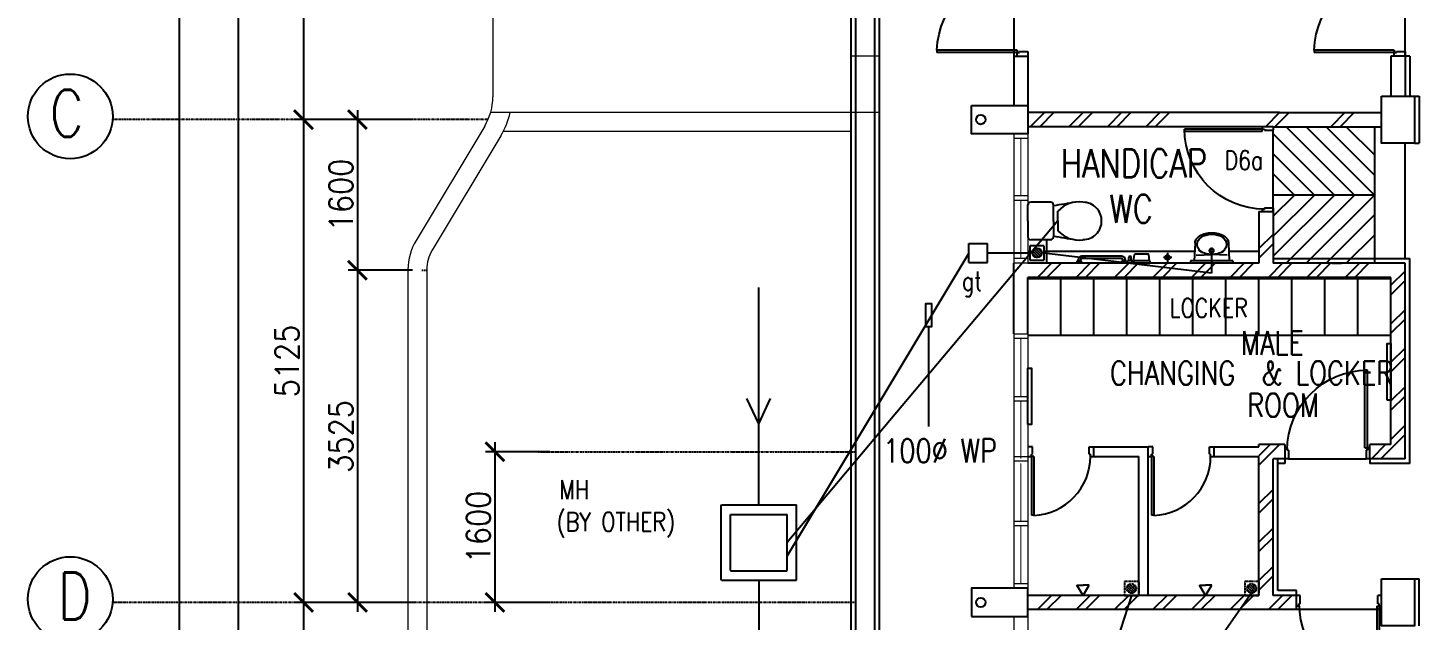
# Model space of a CAD drawing. Header units: inches. Extents: x 3 to 80340, y 5 to 56379.
# Drawn here: x 3 to 14760, y 30381 to 36670 of the extents above; entities that cross this region are included whole.
import ezdxf

# ---------------------------------------------------------------- set-up
doc = ezdxf.new("R2010")
doc.units = ezdxf.units.IN
doc.header["$MEASUREMENT"] = 0
doc.linetypes.add('DASHDOT', pattern=[1, 0.5, -0.25, 0, -0.25])
doc.linetypes.add('HIDDEN', pattern=[0.375, 0.25, -0.125])
doc.layers.get('DEFPOINTS').update_dxf_attribs({"color": 8})
for name, color, linetype in [('-G.T', 52, 'Continuous'), ('-MH', 130, 'Continuous'), ('-WP', 50, 'Continuous'), ('COL', 8, 'Continuous'), ('CW', 3, 'Continuous'), ('Dimension', 8, 'Continuous'), ('DR', 8, 'Continuous'), ('DTEXT', 8, 'Continuous'), ('FL', 8, 'Continuous'), ('FURN', 8, 'Continuous'), ('GRID', 8, 'DASHDOT'), ('LEG-T', 8, 'Continuous'), ('LINE', 8, 'Continuous'), ('R25', 8, 'Continuous'), ('ROOF', 8, 'Continuous'), ('SP', 220, 'Continuous'), ('SPEC', 8, 'Continuous'), ('TEXT', 8, 'Continuous'), ('WALL', 8, 'Continuous'), ('WIN', 8, 'Continuous')]:
    doc.layers.add(name, color=color, linetype=linetype)
doc.layers.add('area', color=8, linetype='Continuous', lineweight=20)
doc.layers.add('glass clad', color=8, linetype='Continuous', lineweight=15)
doc.styles.add('E', font='ROMANS.SHX', dxfattribs={"width": 0.9})
doc.styles.add('ROMANS', font='swissk.ttf')
doc.styles.add('STYLE1', font='ROMANS.SHX', dxfattribs={"width": 0.8})
doc.dimstyles.new('LEADER', dxfattribs={"dimscale": 100, "dimtxt": 2, "dimasz": 2, "dimexe": 1, "dimexo": 1, "dimgap": 0.5, "dimtad": 0, "dimdec": 0, "dimzin": 0, "dimdsep": 46, "dimtxsty": 'ROMANS', "dimcen": 0, "dimdle": 1, "dimclrd": 1, "dimclre": 255, "dimadec": 0, "dimazin": 0, "dimtfac": 1, "dimtdec": 0, "dimtofl": 0, "dimtmove": 2, "dimatfit": 3, "dimfxl": 0, "dimtolj": 1, "dimtzin": 0, "dimarcsym": 0})

# ---------------------------------------------------------------- blocks, each defined once
blk = doc.blocks.new('ELLIPSE')
blk.add_circle((0.5, 0.5), 0.5)
blk = doc.blocks.new('P', base_point=(9.169, 7.42))
for radius in [0.0407, 0.0315]:
    blk.add_circle((9.166, 7.418), radius)
blk = doc.blocks.new('BASIN-2')
for p, q in [((310, 0), (-310, 0)), ((-295, -314), (-310, 0)), ((-273, -104), (0, -114)), ((273, -104), (0, -114)), ((295, -314), (310, 0))]:
    blk.add_line(p, q)
for centre, radius, start, end in [((-23, -400), 294, 122.1574, 135.5873), ((-176, -156), 5.79, 327.2315, 125.5458), ((176, -156), 5.79, 54.4542, 212.7685), ((23, -400), 294, 44.4127, 57.8426), ((-163, -315), 132, 179.4957, 205.0103), ((-102, -268), 208, 209.5959, 236.4372), ((-7, -98), 402, 238.6027, 271.0363), ((7, -98), 402, 268.9637, 301.3973), ((102, -268), 208, 303.5628, 330.4041), ((163, -315), 132, 334.9897, 0.5043)]:
    blk.add_arc(centre, radius, start, end)
for name, p, xscale, yscale, zscale in [('ELLIPSE', (261, -473), -521.326566894229, 358.7639225105095, 521.3265668942295), ('P', (0, -180), 1000, 1000, 1000)]:
    blk.add_blockref(name, p, dxfattribs=dict(xscale=xscale, yscale=yscale, zscale=zscale))
blk = doc.blocks.new('DR900')
at = {"layer": 'DR'}
for p, q in [((25, 940), (50, 940)), ((25, 115), (25, 940)), ((50, 115), (50, 940)), ((0, 115), (25, 115)), ((0, 0), (38, 0)), ((50, 115), (25, 115)), ((25, 115), (25, 90)), ((25, 90), (38, 90)), ((38, 90), (38, 0)), ((862, 90), (875, 90)), ((862, 90), (862, 0)), ((862, 0), (900, 0)), ((875, 115), (900, 115)), ((875, 115), (875, 90))]:
    blk.add_line(p, q, dxfattribs=at)
blk.add_arc((25, 90), 850, 0, 90, dxfattribs=at)
blk = doc.blocks.new('_ArchTick')
at = {"color": 0, "linetype": 'ByBlock', "const_width": 0.15}
blk.add_lwpolyline([(-0.5, -0.5), (0.5, 0.5)], dxfattribs=at)
blk = doc.blocks.new('*D92')
at = {"layer": 'DEFPOINTS', "color": 0}
for p in [(1612, 47195), (4163, 47195), (4163, 10195)]:
    blk.add_point(p, dxfattribs=at)
at = {"layer": 'Dimension', "color": 7, "lineweight": -2}
for p, q in [((1612, 10095), (1612, 47295)), ((4063, 47195), (1512, 47195)), ((4063, 10195), (1512, 10195))]:
    blk.add_line(p, q, dxfattribs=at)
at = {"layer": 'Dimension', "color": 7, "lineweight": -2, "xscale": 200, "yscale": 200, "zscale": 200}
for p, rotation in [((1612, 47195), 90), ((1612, 10195), 270)]:
    blk.add_blockref('_ArchTick', p, dxfattribs=dict(at, rotation=rotation))
at = {"layer": 'Dimension', "color": 7, "insert": (1437, 28695), "char_height": 250, "attachment_point": 5, "rotation": 90, "style": 'E'}
blk.add_mtext('\\A1;37000', dxfattribs=at)
blk = doc.blocks.new('D1800')
at = {"layer": 'R25'}
for p, q in [((37, 115), (37, 965)), ((62, 115), (62, 965)), ((1738, 115), (1738, 965)), ((1763, 115), (1763, 965)), ((0, 115), (37, 115)), ((62, 115), (37, 115)), ((37, 115), (37, 90)), ((37, 90), (50, 90)), ((50, 90), (50, 0)), ((1738, 115), (1763, 115)), ((1750, 90), (1750, 0)), ((1763, 90), (1750, 90)), ((1800, 115), (1763, 115)), ((1763, 115), (1763, 90))]:
    blk.add_line(p, q, dxfattribs=at)
for centre, start, end in [((35, 100), 359.3259, 88.2263), ((1765, 100), 91.7737, 180.6741)]:
    blk.add_arc(centre, 865, start, end, dxfattribs=at)
at = {"layer": 'WIN'}
for p, q in [((62, 965), (37, 965)), ((1738, 965), (1763, 965)), ((50, 0), (0, 0)), ((1750, 0), (1800, 0))]:
    blk.add_line(p, q, dxfattribs=at)
blk = doc.blocks.new('*D106')
at = {"layer": 'DEFPOINTS', "color": 0}
for p in [(4183, 42195), (2233, 15195), (4183, 15195)]:
    blk.add_point(p, dxfattribs=at)
at = {"layer": 'Dimension', "color": 7, "lineweight": -2}
for p, q in [((2233, 42295), (2233, 15095)), ((4083, 42195), (2133, 42195)), ((4083, 15195), (2133, 15195))]:
    blk.add_line(p, q, dxfattribs=at)
at = {"layer": 'Dimension', "color": 7, "lineweight": -2, "xscale": 200, "yscale": 200, "zscale": 200}
for p, rotation in [((2233, 42195), 90), ((2233, 15195), 270)]:
    blk.add_blockref('_ArchTick', p, dxfattribs=dict(at, rotation=rotation))
at = {"layer": 'Dimension', "color": 7, "insert": (2058, 28695), "char_height": 250, "attachment_point": 5, "rotation": 90, "style": 'E'}
blk.add_mtext('\\A1;27000', dxfattribs=at)
blk = doc.blocks.new('*D108')
at = {"layer": 'DEFPOINTS', "color": 0}
for p in [(4183, 42195), (2927, 35695), (4183, 35695)]:
    blk.add_point(p, dxfattribs=at)
at = {"layer": 'Dimension', "color": 7, "lineweight": -2}
for p, q in [((2927, 42295), (2927, 35595)), ((4083, 42195), (2827, 42195)), ((4083, 35695), (2827, 35695))]:
    blk.add_line(p, q, dxfattribs=at)
at = {"layer": 'Dimension', "color": 7, "lineweight": -2, "xscale": 200, "yscale": 200, "zscale": 200}
for p, rotation in [((2927, 42195), 90), ((2927, 35695), 270)]:
    blk.add_blockref('_ArchTick', p, dxfattribs=dict(at, rotation=rotation))
at = {"layer": 'Dimension', "color": 7, "insert": (2752, 38945), "char_height": 250, "attachment_point": 5, "rotation": 90, "style": 'E'}
blk.add_mtext('\\A1;6500', dxfattribs=at)
blk = doc.blocks.new('*D111')
at = {"layer": 'DEFPOINTS', "color": 0}
for p in [(4183, 35695), (2927, 30570), (4183, 30570)]:
    blk.add_point(p, dxfattribs=at)
at = {"layer": 'Dimension', "color": 7, "lineweight": -2}
for p, q in [((2927, 35795), (2927, 30470)), ((4083, 35695), (2827, 35695)), ((4083, 30570), (2827, 30570))]:
    blk.add_line(p, q, dxfattribs=at)
at = {"layer": 'Dimension', "color": 7, "lineweight": -2, "xscale": 200, "yscale": 200, "zscale": 200}
for p, rotation in [((2927, 35695), 90), ((2927, 30570), 270)]:
    blk.add_blockref('_ArchTick', p, dxfattribs=dict(at, rotation=rotation))
at = {"layer": 'Dimension', "color": 7, "insert": (2752, 33132), "char_height": 250, "attachment_point": 5, "rotation": 90, "style": 'E'}
blk.add_mtext('\\A1;5125', dxfattribs=at)
blk = doc.blocks.new('*D112')
at = {"layer": 'DEFPOINTS', "color": 0}
for p in [(4183, 30570), (2927, 25445), (4183, 25445)]:
    blk.add_point(p, dxfattribs=at)
at = {"layer": 'Dimension', "color": 7, "lineweight": -2}
for p, q in [((4083, 30570), (2827, 30570)), ((2927, 30670), (2927, 25345)), ((4083, 25445), (2827, 25445))]:
    blk.add_line(p, q, dxfattribs=at)
at = {"layer": 'Dimension', "color": 7, "lineweight": -2, "xscale": 200, "yscale": 200, "zscale": 200}
for p, rotation in [((2927, 30570), 90), ((2927, 25445), 270)]:
    blk.add_blockref('_ArchTick', p, dxfattribs=dict(at, rotation=rotation))
at = {"layer": 'Dimension', "color": 7, "insert": (2752, 28007), "char_height": 250, "attachment_point": 5, "rotation": 90, "style": 'E'}
blk.add_mtext('\\A1;5125', dxfattribs=at)
blk = doc.blocks.new('*D119')
at = {"layer": 'DEFPOINTS', "color": 0}
for p in [(4183, 35695), (3499, 34095), (4183, 34095)]:
    blk.add_point(p, dxfattribs=at)
at = {"layer": 'Dimension', "color": 7, "lineweight": -2}
for p, q in [((3499, 35795), (3499, 33995)), ((4083, 35695), (3399, 35695)), ((4083, 34095), (3399, 34095))]:
    blk.add_line(p, q, dxfattribs=at)
at = {"layer": 'Dimension', "color": 7, "lineweight": -2, "xscale": 200, "yscale": 200, "zscale": 200}
for p, rotation in [((3499, 35695), 90), ((3499, 34095), 270)]:
    blk.add_blockref('_ArchTick', p, dxfattribs=dict(at, rotation=rotation))
at = {"layer": 'Dimension', "color": 7, "insert": (3324, 34895), "char_height": 250, "attachment_point": 5, "rotation": 90, "style": 'E'}
blk.add_mtext('\\A1;1600', dxfattribs=at)
blk = doc.blocks.new('*D120')
at = {"layer": 'DEFPOINTS', "color": 0}
for p in [(4183, 34095), (3499, 30570), (4183, 30570)]:
    blk.add_point(p, dxfattribs=at)
at = {"layer": 'Dimension', "color": 7, "lineweight": -2}
for p, q in [((4083, 34095), (3399, 34095)), ((3499, 34195), (3499, 30470)), ((4083, 30570), (3399, 30570))]:
    blk.add_line(p, q, dxfattribs=at)
at = {"layer": 'Dimension', "color": 7, "lineweight": -2, "xscale": 200, "yscale": 200, "zscale": 200}
for p, rotation in [((3499, 34095), 90), ((3499, 30570), 270)]:
    blk.add_blockref('_ArchTick', p, dxfattribs=dict(at, rotation=rotation))
at = {"layer": 'Dimension', "color": 7, "insert": (3324, 32332), "char_height": 250, "attachment_point": 5, "rotation": 90, "style": 'E'}
blk.add_mtext('\\A1;3525', dxfattribs=at)
blk = doc.blocks.new('WC-CAP-P')
for p, q in [((-84, 0), (-254, 0)), ((-85, 0), (85, 0)), ((-284, -240), (-284, -30)), ((115, -240), (115, -30)), ((-84, -270), (-254, -270)), ((-85, -270), (85, -270)), ((-274, -318), (-274, -318)), ((-84, -318), (-190, -318)), ((-85, -318), (21, -318)), ((105, -318), (105, -318))]:
    blk.add_line(p, q)
for centre, radius, start, end in [((-254, -30), 30, 90, 180), ((85, -30), 30, 0, 90), ((-254, -240), 30, 180, 270), ((23685, -4344), 24274, 170.3368, 170.8989), ((-23854, -4344), 24274, 9.1011, 9.6632), ((85, -240), 30, 270, 0), ((10, -540), 297, 131.7688, 188.3441), ((-179, -540), 297, 351.6559, 48.2312), ((-86, -585), 197, 179.5169, 271.0268), ((-83, -585), 197, 268.9732, 0.4831)]:
    blk.add_arc(centre, radius, start, end)
blk = doc.blocks.new('*D137')
at = {"layer": 'DEFPOINTS', "color": 0}
for p in [(5640, 32170), (4957, 30570), (5640, 30570)]:
    blk.add_point(p, dxfattribs=at)
at = {"layer": 'Dimension', "color": 7, "lineweight": -2}
for p, q in [((4957, 32270), (4957, 30470)), ((5540, 32170), (4857, 32170)), ((5540, 30570), (4857, 30570))]:
    blk.add_line(p, q, dxfattribs=at)
at = {"layer": 'Dimension', "color": 7, "lineweight": -2, "xscale": 200, "yscale": 200, "zscale": 200}
for p, rotation in [((4957, 32170), 90), ((4957, 30570), 270)]:
    blk.add_blockref('_ArchTick', p, dxfattribs=dict(at, rotation=rotation))
at = {"layer": 'Dimension', "color": 7, "insert": (4782, 31370), "char_height": 250, "attachment_point": 5, "rotation": 90, "style": 'E'}
blk.add_mtext('\\A1;1600', dxfattribs=at)
blk = doc.blocks.new('A$C349A0691')
at = {"layer": 'DR'}
for p, q in [((100, 700), (0, 700)), ((75, 650), (0, 650)), ((100, 663), (75, 663)), ((75, 650), (75, 663)), ((100, 663), (100, 700)), ((0, 50), (0, 0)), ((75, 50), (0, 50)), ((75, 37), (75, 50)), ((100, 37), (75, 37)), ((100, 62), (725, 62)), ((100, 62), (100, 37)), ((100, 0), (100, 37)), ((100, 37), (725, 37)), ((725, 62), (725, 37))]:
    blk.add_line(p, q, dxfattribs=at)
blk.add_lwpolyline([(0, 650), (0, 700)], dxfattribs=at)
blk.add_arc((100, 37), 626, 2.2901, 90, dxfattribs=at)

msp = doc.modelspace()

# ---------------------------------------------------------------- linework, layer by layer
at = {"layer": '-G.T'}
for p, q in [((9982.9, 34378.5), (10182.9, 34378.5)), ((9982.9, 34178.5), (9982.9, 34378.5)), ((10182.9, 34178.5), (10182.9, 34378.5)), ((9982.9, 34178.5), (10182.9, 34178.5))]:
    msp.add_line(p, q, dxfattribs=at)
at = {"layer": '-MH', "linetype": 'HIDDEN'}
for p, q in [((7354.9, 31604.6), (8154.9, 31604.6)), ((7354.9, 30804.6), (7354.9, 31604.6)), ((8154.9, 30804.6), (8154.9, 31604.6)), ((7454.9, 31504.6), (8054.9, 31504.6)), ((7454.9, 30904.6), (7454.9, 31504.6)), ((7454.9, 31504.6), (8054.9, 31504.6)), ((8054.9, 30904.6), (8054.9, 31504.6)), ((7454.9, 30904.6), (8054.9, 30904.6)), ((7354.9, 30804.6), (8154.9, 30804.6))]:
    msp.add_line(p, q, dxfattribs=at)
at = {"layer": '-WP'}
for p, q in [((9982.9, 34278.5), (8054.9, 31063.1)), ((10630.3, 34278.5), (10182.9, 34278.5)), ((10630.3, 34294.7), (10609.9, 34294.7)), ((10630.3, 34353.5), (10630.3, 34203.5)), ((10780.3, 34353.5), (10630.3, 34353.5)), ((10657.7, 34275.3), (10701.6, 34231.4)), ((10661.2, 34300.1), (10726.5, 34234.9)), ((10672.6, 34317), (10743.3, 34246.3)), ((10690, 34327.9), (10754.3, 34263.6)), ((10715.2, 34330.4), (10756.1, 34289.5)), ((10780.3, 34353.5), (10780.3, 34203.5)), ((12558.3, 34066.6), (10780.3, 34278.5)), ((12558.3, 34304.4), (12558.3, 34066.6)), ((10630.3, 34203.5), (10780.3, 34203.5)), ((9557, 33499.8), (9557, 33270.7)), ((9557, 33270.7), (9557, 32436)), ((7754.9, 32465.5), (7629.3, 32735)), ((7754.9, 32465.5), (7880.6, 32735)), ((11709.9, 30644.6), (10713.7, 27589.3)), ((12982.4, 30668.1), (10775.7, 27543.3))]:
    msp.add_line(p, q, dxfattribs=at)
at = {"layer": '-WP', "color": 5}
msp.add_line((12594.9, 34169.7), (12444.9, 34019.7), dxfattribs=at)
at = {"layer": '-WP', "linetype": 'DASHDOT'}
for p, q in [((11634.9, 30794.6), (11634.9, 30644.6)), ((11634.9, 30794.6), (11784.9, 30794.6)), ((11658.1, 30709.7), (11699, 30668.8)), ((11660.5, 30735.5), (11724.8, 30671.2)), ((11671.5, 30752.9), (11742.2, 30682.2)), ((11688.3, 30764.3), (11753.6, 30699)), ((11713.2, 30767.8), (11757, 30723.9)), ((11784.9, 30794.6), (11784.9, 30644.6)), ((12909.9, 30794.6), (12909.9, 30644.6)), ((12909.9, 30794.6), (13059.9, 30794.6)), ((12933.1, 30709.7), (12974, 30668.8)), ((12935.5, 30735.5), (12999.8, 30671.2)), ((12946.5, 30752.9), (13017.2, 30682.2)), ((12963.3, 30764.3), (13028.6, 30699)), ((12988.2, 30767.8), (13032, 30723.9)), ((13059.9, 30794.6), (13059.9, 30644.6)), ((11634.9, 30644.6), (11784.9, 30644.6)), ((12909.9, 30644.6), (13059.9, 30644.6))]:
    msp.add_line(p, q, dxfattribs=at)
at = {"layer": '-WP'}
msp.add_lwpolyline([(9522.9, 33499.8), (9591.1, 33499.8), (9591.1, 33739.2), (9522.9, 33739.2)], close=True, dxfattribs=at)
msp.add_circle((10706.8, 34281.1), 50, dxfattribs=at)
at = {"layer": '-WP', "linetype": 'DASHDOT'}
for centre in [(11707.4, 30718.1), (12982.4, 30718.1)]:
    msp.add_circle(centre, 50, dxfattribs=at)
at = {"color": 8}
for p, q in [((10459.9, 38169.6), (10459.9, 36369.6)), ((14609.7, 36369.6), (14609.7, 38169.6)), ((14659.7, 36369.6), (14459.7, 36369.6)), ((14659.7, 36369.6), (14659.7, 35944.6)), ((14709.7, 35944.6), (14759.7, 35944.6)), ((14759.7, 35944.6), (14759.7, 35444.6)), ((14609.9, 34219.6), (14609.9, 35444.6)), ((14709.7, 35444.6), (14759.7, 35444.6)), ((12333.3, 34194.6), (12333.3, 34169.6)), ((12783.3, 34194.6), (12783.3, 34169.6)), ((13209.9, 34219.6), (14659.9, 34219.6)), ((14659.9, 32044.6), (14659.9, 34219.6)), ((13259.9, 30694.6), (13259.9, 32094.6)), ((13335.1, 32044.6), (13259.9, 32044.6)), ((13335.1, 32094.6), (13335.1, 32044.6)), ((13373.1, 32094.6), (14197.1, 32094.6)), ((14235.1, 32094.6), (14235.1, 32044.6)), ((14659.9, 32044.6), (14235.1, 32044.6)), ((14709.7, 30819.6), (14759.7, 30819.6)), ((14759.7, 30319.6), (14759.7, 30819.6)), ((13459.7, 30694.6), (13259.9, 30694.6)), ((13459.7, 30644.6), (13459.7, 30694.6))]:
    msp.add_line(p, q, dxfattribs=at)
at = {"color": 8, "linetype": 'Continuous'}
for p, q in [((13209.9, 34731.6), (13209.9, 35581.6)), ((13347.6, 35619.6), (14072.6, 34894.6)), ((13559.7, 35619.6), (14284.7, 34894.6)), ((13771.9, 35619.6), (14286.2, 35105.3)), ((13984, 35619.6), (14287.7, 35315.9)), ((14284.7, 35619.6), (14284.7, 34169.6)), ((13209.9, 35545.1), (13860.5, 34894.6)), ((13209.9, 35333), (13648.3, 34894.6)), ((13209.9, 35120.9), (13436.2, 34894.6)), ((14284.7, 34894.6), (13209.9, 34894.6)), ((13209.9, 34244.1), (13860.5, 34894.6)), ((13209.9, 34456.2), (13648.3, 34894.6)), ((13209.9, 34668.4), (13436.2, 34894.6)), ((13347.6, 34169.6), (14072.6, 34894.6)), ((13559.7, 34169.6), (14284.7, 34894.6)), ((13771.9, 34169.6), (14286.2, 34684)), ((10812, 34169.6), (10812, 34419.6)), ((13984, 34169.6), (14287.7, 34473.3)), ((10630.3, 34294.7), (10609.9, 34294.7)), ((12379.9, 34294.7), (10780.3, 34294.7)), ((13059.9, 34294.7), (12740, 34294.7)), ((11734.9, 34169.6), (11734.9, 34207.1))]:
    msp.add_line(p, q, dxfattribs=at)
at = {"layer": 'area', "color": 8}
for p, q in [((4934.8, 38703.4), (4934.7, 35935.8)), ((9034.9, 36369.6), (8734.9, 36369.6)), ((8734.9, 35769.6), (4911.2, 35769.6)), ((9034.9, 35769.6), (8734.9, 35769.6)), ((4849.2, 35627.1), (4120.2, 34412.1)), ((8734.9, 35569.6), (5046, 35569.6)), ((5020.7, 35524.2), (4291.7, 34309.2)), ((4034.7, 34103.4), (4034.4, 22385.9)), ((4234.7, 34103.4), (4234.4, 22385.9))]:
    msp.add_line(p, q, dxfattribs=at)
for centre, radius, start, end in [((4334.7, 35935.8), 600, 329.03514, 359.9986), ((4334.7, 35935.8), 800, 329.03514, 348.0093), ((4634.7, 34103.4), 600, 149.03514, 179.9986), ((4634.7, 34103.4), 400, 149.03514, 179.9986)]:
    msp.add_arc(centre, radius, start, end, dxfattribs=at)
at = {"layer": 'COL', "color": 8}
for points in [[(14359.7, 35944.6), (14709.7, 35944.6), (14709.7, 35444.6), (14359.7, 35444.6)], [(10009.9, 35844.6), (10609.9, 35844.6), (10609.9, 35544.6), (10009.9, 35544.6)], [(10009.9, 30419.6), (10609.9, 30419.6), (10609.9, 30719.6), (10009.9, 30719.6)], [(14359.7, 30819.6), (14709.7, 30819.6), (14709.7, 30319.6), (14359.7, 30319.6)]]:
    msp.add_lwpolyline(points, close=True, dxfattribs=at)
at = {"layer": 'CW', "color": 8}
for p, q in [((11195.4, 30644.6), (11129.8, 30753.8)), ((11129.8, 30753.8), (11195.4, 30753.8)), ((11195.4, 30644.6), (11261, 30753.8)), ((11261, 30753.8), (11195.4, 30753.8)), ((12494.9, 30644.6), (12429.3, 30753.8)), ((12429.3, 30753.8), (12494.9, 30753.8)), ((12494.9, 30644.6), (12560.5, 30753.8)), ((12560.5, 30753.8), (12494.9, 30753.8))]:
    msp.add_line(p, q, dxfattribs=at)
at = {"layer": 'DR', "color": 8}
for p, q in [((8734.9, 12494.6), (8734.9, 50194.6)), ((9034.9, 12794.6), (9034.9, 50194.6)), ((8784.9, 20457.1), (8784.9, 35769.6)), ((8984.9, 20457.1), (8984.9, 35769.6)), ((10785.4, 35769.6), (10635.4, 35619.6)), ((10885.4, 35769.6), (10735.4, 35619.6)), ((11194.2, 35769.6), (11044.2, 35619.6)), ((11294.2, 35769.6), (11144.2, 35619.6)), ((11603.1, 35769.6), (11453.1, 35619.6)), ((11703.1, 35769.6), (11553.1, 35619.6)), ((12009.9, 35769.6), (11859.9, 35619.6)), ((12109.9, 35769.6), (11959.9, 35619.6)), ((13279.2, 35769.6), (13129.2, 35619.6)), ((13379.2, 35769.6), (13229.2, 35619.6)), ((13971.3, 35769.6), (13821.3, 35619.6)), ((14071.3, 35769.6), (13921.3, 35619.6)), ((13209.9, 34475.8), (13059.9, 34325.8)), ((13209.9, 34375.8), (13059.9, 34225.8)), ((10861.6, 34169.6), (10711.6, 34019.6)), ((10961.6, 34169.6), (10811.6, 34019.6)), ((11270.4, 34169.6), (11120.4, 34019.6)), ((11370.4, 34169.6), (11220.4, 34019.6)), ((11679.2, 34169.6), (11529.2, 34019.6)), ((11779.2, 34169.6), (11629.2, 34019.6)), ((12086.1, 34169.6), (11936.1, 34019.6)), ((12186.1, 34169.6), (12036.1, 34019.6)), ((12494.9, 34169.6), (12344.9, 34019.6)), ((12594.9, 34169.6), (12444.9, 34019.6)), ((12903.7, 34169.6), (12753.7, 34019.6)), ((13003.7, 34169.6), (12853.7, 34019.6)), ((13310.6, 34169.6), (13160.6, 34019.6)), ((13410.6, 34169.6), (13260.6, 34019.6)), ((13719.4, 34169.6), (13569.4, 34019.6)), ((13819.4, 34169.6), (13669.4, 34019.6)), ((14126.3, 34169.6), (13976.3, 34019.6)), ((14226.3, 34169.6), (14076.3, 34019.6)), ((14609.9, 34086.1), (14459.9, 33936.1)), ((14609.9, 33986.1), (14459.9, 33836.1)), ((14609.9, 33677.3), (14459.9, 33527.3)), ((14609.9, 33577.3), (14459.9, 33427.3)), ((14609.9, 33268.5), (14459.9, 33118.5)), ((14609.9, 33168.5), (14459.9, 33018.5)), ((14609.9, 32859.6), (14459.9, 32709.6)), ((14609.9, 32759.6), (14459.9, 32609.6)), ((14609.9, 32350.8), (14353.8, 32094.6)), ((14609.9, 32450.8), (14459.9, 32300.8)), ((13279.2, 32244.6), (13059.9, 32025.3)), ((13179.2, 32244.6), (13059.9, 32125.3)), ((14403.8, 32244.6), (14253.8, 32094.6)), ((13209.9, 31768.5), (13059.9, 31618.5)), ((13209.9, 31668.5), (13059.9, 31518.5)), ((13209.9, 31359.6), (13059.9, 31209.6)), ((13209.9, 31259.6), (13059.9, 31109.6)), ((13209.9, 30950.8), (13059.9, 30800.8)), ((13209.9, 30850.8), (13059.9, 30700.8)), ((10861.6, 30644.6), (10711.6, 30494.6)), ((10961.6, 30644.6), (10811.6, 30494.6)), ((11270.4, 30644.6), (11120.4, 30494.6)), ((11370.4, 30644.6), (11220.4, 30494.6)), ((11679.2, 30644.6), (11529.2, 30494.6)), ((11779.2, 30644.6), (11629.2, 30494.6)), ((12086.1, 30644.6), (11936.1, 30494.6)), ((12186.1, 30644.6), (12036.1, 30494.6)), ((12494.9, 30644.6), (12344.9, 30494.6)), ((12594.9, 30644.6), (12444.9, 30494.6)), ((12903.8, 30644.6), (12753.8, 30494.6)), ((13003.8, 30644.6), (12853.8, 30494.6)), ((13310.6, 30644.6), (13160.6, 30494.6)), ((13410.6, 30644.6), (13260.6, 30494.6))]:
    msp.add_line(p, q, dxfattribs=at)
at = {"layer": 'DR', "color": 8, "linetype": 'HIDDEN'}
for p, q in [((8784.9, 35769.6), (8784.9, 38769.6)), ((8984.9, 35769.6), (8984.9, 38769.6))]:
    msp.add_line(p, q, dxfattribs=at)
at = {"layer": 'DTEXT', "color": 8}
for p, q in [((11731, 34194.6), (11740.8, 34264.3)), ((11900.7, 34194.6), (11890.8, 34264.3))]:
    msp.add_line(p, q, dxfattribs=at)
for centre, radius, start, end in [((11745.8, 34263.6), 5, 90, 171.97222), ((11885.9, 34263.6), 5, 8.02778, 90), ((11740.8, 34181.4), 16.5, 126.48757, 225.31436), ((11890.8, 34181.4), 16.5, 314.68564, 53.51243)]:
    msp.add_arc(centre, radius, start, end, dxfattribs=at)
at = {"layer": 'FL'}
msp.add_line((14359.7, 30494.7), (13459.7, 30494.7), dxfattribs=at)
at = {"layer": 'glass clad', "color": 8}
for p, q in [((10459.9, 35544.6), (10459.9, 34169.6)), ((10609.9, 35494.6), (10459.9, 35494.6)), ((10609.9, 35544.6), (10609.9, 34169.6)), ((10609.9, 34885), (10459.9, 34885)), ((10609.9, 34835), (10459.9, 34835)), ((10609.9, 34219.6), (10459.9, 34219.6)), ((10609.9, 34169.6), (10459.9, 34169.6)), ((10459.9, 33419.6), (10459.9, 30719.7)), ((10459.9, 33419.6), (10609.9, 33419.6)), ((10609.9, 33369.6), (10459.9, 33369.6)), ((10609.9, 33419.6), (10609.9, 30719.6)), ((10459.9, 32757.1), (10609.9, 32757.1)), ((10609.9, 32707.1), (10459.9, 32707.1)), ((10459.9, 32119.6), (10609.9, 32119.6)), ((10609.9, 32069.6), (10459.9, 32069.6)), ((10459.9, 31432.1), (10609.9, 31432.1)), ((10609.9, 31382.1), (10459.9, 31382.1)), ((10459.9, 30769.7), (10609.9, 30769.7)), ((10459.9, 30419.6), (10459.9, 25594.7)), ((10609.9, 30419.6), (10609.9, 25594.6))]:
    msp.add_line(p, q, dxfattribs=at)
at = {"layer": 'glass clad', "color": 8, "const_width": 10}
for points in [[(10534.9, 34885), (10534.9, 35494.6)], [(10534.9, 34219.6), (10534.9, 34835)], [(10534.9, 32757.1), (10534.9, 33369.6)], [(10534.9, 32094.6), (10534.9, 32707.1)], [(10534.9, 31432.1), (10534.9, 32044.6)], [(10534.9, 30769.7), (10534.9, 31382.1)]]:
    msp.add_lwpolyline(points, dxfattribs=at)
at = {"layer": 'GRID', "color": 8}
for p, q in [((4884.1, 35694.6), (901.6, 35694.6)), ((4234.8, 34094.6), (4182.6, 34094.6)), ((5410.5, 32169.6), (8784.9, 32169.6)), ((8784.9, 30569.6), (901.6, 30569.6))]:
    msp.add_line(p, q, dxfattribs=at)
at = {"layer": 'LINE', "color": 8}
for p, q in [((12091.8, 34279.8), (12091.8, 34169.6)), ((12091.8, 34231.3), (12091.8, 34181.8))]:
    msp.add_line(p, q, dxfattribs=at)
msp.add_circle((12091.8, 34231.3), 25, dxfattribs=at)
at = {"layer": 'ROOF', "color": 8}
for centre in [(452.6, 35729.2), (452.6, 30604.2)]:
    msp.add_circle(centre, 450, dxfattribs=at)
at = {"layer": 'SP', "color": 220}
msp.add_line((10927.5, 34619.7), (8054.9, 31204.6), dxfattribs=at)
at = {"layer": 'SP', "color": 220, "linetype": 'HIDDEN'}
for p, q in [((7754.9, 31604.6), (7754.9, 33912.9)), ((7754.9, 30804.6), (7754.9, 26472.1))]:
    msp.add_line(p, q, dxfattribs=at)
at = {"layer": 'WALL', "color": 8, "linetype": 'Continuous'}
for p, q in [((10459.9, 36369.6), (10459.9, 35844.6)), ((10609.9, 36369.6), (10609.9, 35844.6)), ((13279.2, 35769.6), (14359.7, 35769.6)), ((13209.9, 35619.6), (13059.9, 35619.6)), ((13209.9, 35619.6), (14359.7, 35619.6)), ((13059.9, 34719.6), (13059.9, 34169.6)), ((13209.9, 34719.6), (13209.9, 34169.6)), ((11605.9, 34244.6), (11179.6, 34244.6)), ((11692.6, 34244.6), (11691.6, 34244.6)), ((11130.7, 34194.6), (11179.7, 34194.6)), ((11605.7, 34219.6), (11179.7, 34219.6)), ((11654.7, 34194.6), (11605.7, 34194.6)), ((11716.6, 34194.6), (11667.6, 34194.6)), ((11309.9, 32219.6), (11884.9, 32219.6)), ((11884.9, 30644.6), (11884.9, 32219.6)), ((12584.9, 32219.6), (13059.9, 32219.6)), ((14235.1, 32094.6), (14235.1, 32244.6)), ((11309.9, 32119.6), (11784.9, 32119.6)), ((11784.9, 30644.6), (11784.9, 32119.6)), ((12584.9, 32119.6), (13059.9, 32119.6))]:
    msp.add_line(p, q, dxfattribs=at)
at = {"layer": 'WALL', "color": 8}
for p, q in [((10459.9, 36369.6), (10609.9, 36369.6)), ((14459.7, 36369.6), (14459.7, 35944.6)), ((14609.7, 36369.6), (14609.7, 35944.6)), ((13279.2, 35769.6), (10609.9, 35769.6)), ((13059.9, 35619.6), (10609.9, 35619.6)), ((13059.9, 34719.6), (13209.9, 34719.6)), ((11745.8, 34268.6), (11885.9, 34268.6)), ((10459.9, 33419.6), (10459.9, 34169.6)), ((13059.9, 34169.6), (10609.9, 34169.6)), ((10609.9, 34169.6), (10609.9, 34169.6)), ((11130.7, 34169.6), (11130.7, 34194.6)), ((11142.7, 34194.6), (11142.7, 34207.6)), ((11167.7, 34194.6), (11167.7, 34207.6)), ((11179.7, 34169.6), (11179.7, 34194.6)), ((11605.7, 34169.6), (11605.7, 34194.6)), ((11617.7, 34194.6), (11617.7, 34207.6)), ((11642.7, 34194.6), (11642.7, 34207.6)), ((11654.7, 34169.6), (11654.7, 34194.6)), ((11667.6, 34169.6), (11667.6, 34194.6)), ((11679.6, 34194.6), (11679.6, 34232.6)), ((11704.6, 34194.6), (11704.6, 34232.6)), ((11716.6, 34169.6), (11716.6, 34194.6)), ((11729.2, 34169.6), (11876.3, 34169.6)), ((11900.6, 34194.6), (11731, 34194.6)), ((11740.8, 34169.6), (11902.4, 34169.6)), ((12135.1, 34230.9), (12048.4, 34230.9)), ((12783.3, 34194.6), (12333.3, 34194.6)), ((14609.9, 34169.6), (13209.9, 34169.6)), ((14609.9, 32094.6), (14609.9, 34169.6)), ((14459.9, 34019.6), (10609.9, 34019.6)), ((10609.9, 33419.6), (10609.9, 34019.6)), ((14459.9, 34004.2), (10609.9, 34004.2)), ((14459.9, 33444.6), (14459.9, 34019.6)), ((14459.9, 33404.2), (14459.9, 34004.2)), ((14459.9, 32244.6), (14459.9, 33519.6)), ((14459.9, 33404.2), (10609.9, 33404.2)), ((11784.9, 32219.6), (11784.9, 32219.6)), ((13335.1, 32244.6), (13059.9, 32244.6)), ((13059.9, 32219.6), (13059.9, 32244.6)), ((13335.1, 32244.6), (13335.1, 32094.6)), ((14459.9, 32244.6), (14235.1, 32244.6)), ((13059.9, 30644.6), (13059.9, 32119.6)), ((13209.9, 30644.6), (13209.9, 32094.6)), ((13335.1, 32094.6), (13209.9, 32094.6)), ((14609.9, 32094.6), (14235.1, 32094.6)), ((13059.9, 30644.6), (10609.9, 30644.6)), ((13459.7, 30644.6), (13209.9, 30644.6)), ((13459.7, 30494.6), (13459.7, 30644.6)), ((13459.7, 30494.6), (10609.9, 30494.6))]:
    msp.add_line(p, q, dxfattribs=at)
at = {"layer": 'WALL', "color": 8, "linetype": 'ByBlock'}
msp.add_line((13834.9, 34169.6), (13934.9, 34169.6), dxfattribs=at)
at = {"layer": 'WALL', "color": 8, "linetype": 'HIDDEN'}
for p, q in [((10959.9, 33404.2), (10959.9, 34004.2)), ((11309.9, 33404.2), (11309.9, 34004.2)), ((11659.9, 33404.2), (11659.9, 34004.2)), ((12009.9, 33404.2), (12009.9, 34004.2)), ((12359.9, 33404.2), (12359.9, 34004.2)), ((12709.9, 33404.2), (12709.9, 34004.2)), ((13059.9, 33404.2), (13059.9, 34004.2)), ((13409.9, 33404.2), (13409.9, 34004.2)), ((13759.9, 33404.2), (13759.9, 34004.2)), ((14109.9, 33404.2), (14109.9, 34004.2))]:
    msp.add_line(p, q, dxfattribs=at)
at = {"layer": 'WALL', "color": 8}
for points in [[(14421.9, 32718.5), (14421.9, 33318.5), (14459.9, 33318.5), (14459.9, 32718.5)], [(10609.9, 32457.1), (10609.9, 33057.1), (10647.9, 33057.1), (10647.9, 32457.1)]]:
    msp.add_lwpolyline(points, close=True, dxfattribs=at)
at = {"layer": 'WALL', "color": 8, "linetype": 'Continuous'}
for centre, radius, start, end in [((11179.7, 34207.6), 37, 90, 180), ((11605.7, 34207.6), 37, 0, 90), ((11691.6, 34232.6), 12, 90, 180), ((11692.6, 34232.6), 12, 0, 89.99738), ((11179.7, 34207.6), 12, 90, 180), ((11605.7, 34207.6), 12, 0, 90)]:
    msp.add_arc(centre, radius, start, end, dxfattribs=at)
at = {"layer": 'WIN', "color": 8}
for centre in [(10109.9, 35694.6), (10109.9, 30569.6)]:
    msp.add_circle(centre, 50, dxfattribs=at)

# ---------------------------------------------------------------- block references
at = {"color": 8, "xscale": -1, "rotation": 90}
for p in [(10609.9, 38169.6), (14609.7, 38169.6)]:
    msp.add_blockref('D1800', p, dxfattribs=at)
at = {"color": 8, "linetype": 'Continuous', "xscale": -1, "rotation": 90}
msp.add_blockref('DR900', (13209.9, 35619.6), dxfattribs=at)
at = {"color": 8, "rotation": 90}
msp.add_blockref('WC-CAP-P', (10609.9, 34703.7), dxfattribs=at)
at = {"color": 8, "linetype": 'Continuous', "xscale": -1}
msp.add_blockref('DR900', (14235.1, 32094.6), dxfattribs=at)
at = {"color": 8, "linetype": 'Continuous', "rotation": 180}
msp.add_blockref('DR900', (14359.7, 30644.6), dxfattribs=at)
at = {"layer": 'FURN', "color": 8, "extrusion": (0, 0, -1), "xscale": 0.6000003814697266, "yscale": 0.6000000238418579, "zscale": -0.6, "rotation": 180}
msp.add_blockref('BASIN-2', (-12559.9, 34194.6), dxfattribs=at)
msp.add_blockref('BASIN-2', (-12559.9, 34194.6), dxfattribs=at)
at = {"layer": 'WALL', "color": 8, "rotation": 270.003278490798}
for p in [(10609.9, 32219.6), (11884.9, 32219.6)]:
    msp.add_blockref('A$C349A0691', p, dxfattribs=at)

# ---------------------------------------------------------------- texts
at = {"layer": '-G.T', "style": 'E', "width": 0.8}
msp.add_text('gt', height=200, dxfattribs=at).set_placement((9909.1, 33882))
at = {"layer": '-MH', "style": 'E', "width": 0.8}
for s, p in [('MH ', (5639.9, 31667.2)), ('(BY OTHER)', (5612, 31325.2))]:
    msp.add_text(s, height=200, dxfattribs=at).set_placement(p)
at = {"layer": '-WP', "style": 'E', "width": 0.8}
msp.add_text('100%%C WP', height=250, dxfattribs=at).set_placement((9074.3, 32055.2))
at = {"color": 8, "style": 'E', "width": 0.8}
for s, p in [('C', (234.7, 35512.3)), ('D', (318.3, 30387.3))]:
    msp.add_text(s, height=500, dxfattribs=at).set_placement(p)
at = {"layer": 'FL', "color": 0, "style": 'E', "width": 0.8}
msp.add_text('D6a', height=200, dxfattribs=at).set_placement((12694.5, 35164.7))
at = {"layer": 'LEG-T', "color": 8, "ltscale": 10, "style": 'STYLE1', "width": 0.8}
for s, p in [('MALE', (12867.8, 33198.7)), ('CHANGING', (11480.4, 32879.9)), ('& LOCKER', (13088, 32880.4)), ('ROOM', (12936.2, 32538.6))]:
    msp.add_text(s, height=250, dxfattribs=at).set_placement(p)
at = {"layer": 'SPEC', "color": 8, "style": 'E', "width": 0.8}
msp.add_text('LOCKER', height=200, dxfattribs=at).set_placement((12111.4, 33596.2))
at = {"layer": 'TEXT', "color": 8, "style": 'E', "width": 0.8}
for s, p in [('HANDICAP', (10957.2, 35079.7)), ('WC', (11473.6, 34597.7))]:
    msp.add_text(s, height=300, dxfattribs=at).set_placement(p)

# ---------------------------------------------------------------- dimensions: what is measured, and where the dimension line sits
at = {"layer": 'Dimension', "color": 8}
for p1, p2, distance, picture, middle in [((4162.7, 10194.6), (4162.7, 47194.6), 2550.7, '*D92', (1436.9, 28694.6)), ((4182.6, 42194.6), (4182.6, 15194.6), -1949.5, '*D106', (2058.1, 28694.6)), ((4182.6, 42194.6), (4182.6, 35694.6), -1255.4, '*D108', (2752.2, 38944.6)), ((4182.6, 35694.6), (4182.6, 30569.6), -1255.4, '*D111', (2752.2, 33132.1)), ((4182.6, 35694.6), (4182.6, 34094.6), -683.3, '*D119', (3324.2, 34894.6)), ((4182.6, 34094.6), (4182.6, 30569.6), -683.3, '*D120', (3324.2, 32332.1)), ((5640.1, 32169.6), (5640.1, 30569.6), -683.3, '*D137', (4781.7, 31369.6)), ((4182.6, 30569.6), (4182.6, 25444.6), -1255.4, '*D112', (2752.2, 28007.1))]:
    dim = msp.add_aligned_dim(p1=p1, p2=p2, distance=distance, dimstyle='LEADER', override={"dimtxt": 2.5, "dimtad": 1, "dimtxsty": 'E', "dimblk": 'ArchTick', "dimclrd": 7, "dimclre": 7, "dimclrt": 7, "dimtofl": 1}, dxfattribs=at)
    dim.commit()
    dim.dimension.update_dxf_attribs({"geometry": picture, "text_midpoint": middle})

doc.saveas('drawing.dxf')
